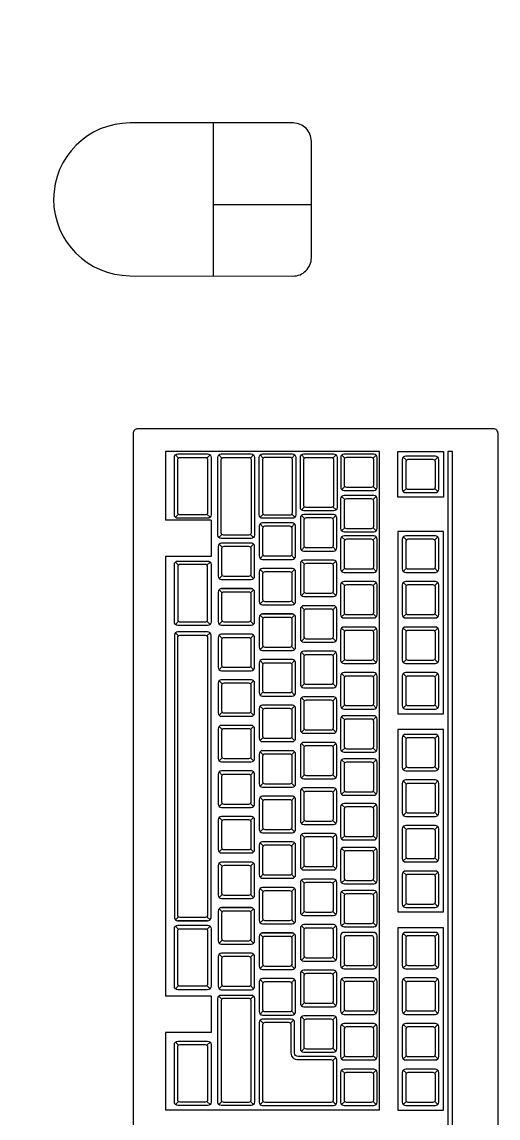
# Model space of a CAD drawing. Header units: millimetres. Extents: x 2182 to 2335, y 1488 to 1614.
# Drawn here: x 2201.038 to 2201.2468, y 1515.2953 to 1515.7764 of the extents above; entities that cross this region are included whole.
import ezdxf

# ---------------------------------------------------------------- set-up
doc = ezdxf.new("R2010")
doc.units = ezdxf.units.MM
for name, color, linetype in [('ACES', 7, 'Continuous'), ('ACES-I', 1, 'Continuous'), ('L2', 3, 'Continuous'), ('L3', 2, 'Continuous')]:
    doc.layers.add(name, color=color, linetype=linetype)

# ---------------------------------------------------------------- blocks, each defined once
blk = doc.blocks.new('A$C77DD790A')
for p, q in [((0.10665, 0.04985), (0.05609, 0.10041)), ((0.08185, 0.07465), (0.03439, 0.02719)), ((0.00866, 0.05306), (0.0591, 0.00238)), ((0.05653, 0.04933), (0.08699, 0.01888)), ((0.07045, 0.00234), (0.10665, 0.03854))]:
    blk.add_line(p, q)
for centre, radius, start, end in [((0.03238, 0.07674), 0.03351, 44.9566, 224.9566), ((0.10099, 0.0442), 0.008, 315, 45), ((0.0648, 0.008), 0.008, 224.6362, 315)]:
    blk.add_arc(centre, radius, start, end)
blk = doc.blocks.new('Teclado')
at = {"layer": 'ACES'}
blk.add_lwpolyline([(-0.23, -0.002), (-0.23, -0.158, 0.414214), (-0.228, -0.16), (0.228, -0.16, 0.414214), (0.23, -0.158), (0.23, -0.002, 0.414214), (0.228, 0), (-0.228, 0, 0.414214)], format="xyb", close=True, dxfattribs=at)
at = {"layer": 'ACES-I'}
for p, q in [((-0.21621, -0.02779), (-0.21756, -0.02644)), ((-0.20379, -0.02779), (-0.20244, -0.02644)), ((-0.18123, -0.02779), (-0.18258, -0.02644)), ((-0.16881, -0.02779), (-0.16746, -0.02644)), ((-0.16123, -0.02779), (-0.16258, -0.02644)), ((-0.14881, -0.02779), (-0.14746, -0.02644)), ((-0.14123, -0.02779), (-0.14258, -0.02644)), ((-0.12881, -0.02779), (-0.12746, -0.02644)), ((-0.12123, -0.02779), (-0.12258, -0.02644)), ((-0.10881, -0.02779), (-0.10746, -0.02644)), ((-0.09412, -0.02779), (-0.09548, -0.02644)), ((-0.08171, -0.02779), (-0.08036, -0.02644)), ((-0.07412, -0.02779), (-0.07548, -0.02644)), ((-0.06171, -0.02779), (-0.06036, -0.02644)), ((-0.05412, -0.02779), (-0.05548, -0.02644)), ((-0.04171, -0.02779), (-0.04036, -0.02644)), ((-0.03412, -0.02779), (-0.03548, -0.02644)), ((-0.02171, -0.02779), (-0.02036, -0.02644)), ((-0.00721, -0.02779), (-0.00856, -0.02644)), ((0.00521, -0.02779), (0.00656, -0.02644)), ((0.01279, -0.02779), (0.01144, -0.02644)), ((0.02521, -0.02779), (0.02656, -0.02644)), ((0.03279, -0.02779), (0.03144, -0.02644)), ((0.04521, -0.02779), (0.04656, -0.02644)), ((0.05279, -0.02779), (0.05144, -0.02644)), ((0.06521, -0.02779), (0.06656, -0.02644)), ((-0.21621, -0.04021), (-0.21756, -0.04156)), ((-0.20379, -0.04021), (-0.20244, -0.04156)), ((-0.18123, -0.04021), (-0.18258, -0.04156)), ((-0.16881, -0.04021), (-0.16746, -0.04156)), ((-0.16123, -0.04021), (-0.16258, -0.04156)), ((-0.14881, -0.04021), (-0.14746, -0.04156)), ((-0.14123, -0.04021), (-0.14258, -0.04156)), ((-0.12881, -0.04021), (-0.12746, -0.04156)), ((-0.12123, -0.04021), (-0.12258, -0.04156)), ((-0.10881, -0.04021), (-0.10746, -0.04156)), ((-0.09412, -0.04021), (-0.09548, -0.04156)), ((-0.08171, -0.04021), (-0.08036, -0.04156)), ((-0.07412, -0.04021), (-0.07548, -0.04156)), ((-0.06171, -0.04021), (-0.06036, -0.04156)), ((-0.05412, -0.04021), (-0.05548, -0.04156)), ((-0.04171, -0.04021), (-0.04036, -0.04156)), ((-0.03412, -0.04021), (-0.03548, -0.04156)), ((-0.02171, -0.04021), (-0.02036, -0.04156)), ((-0.00721, -0.04021), (-0.00856, -0.04156)), ((0.00521, -0.04021), (0.00656, -0.04156)), ((0.01279, -0.04021), (0.01144, -0.04156)), ((0.02521, -0.04021), (0.02656, -0.04156)), ((0.03279, -0.04021), (0.03144, -0.04156)), ((0.04521, -0.04021), (0.04656, -0.04156)), ((0.05279, -0.04021), (0.05144, -0.04156)), ((0.06521, -0.04021), (0.06656, -0.04156)), ((0.069, -0.052), (-0.22, -0.052)), ((-0.22, -0.052), (-0.22, -0.14588)), ((0.069, -0.052), (0.069, -0.14588)), ((-0.21714, -0.05481), (-0.21849, -0.05346)), ((-0.20472, -0.05481), (-0.20337, -0.05346)), ((-0.199, -0.05483), (-0.20036, -0.05347)), ((-0.18659, -0.05483), (-0.18523, -0.05347)), ((-0.18123, -0.05483), (-0.18258, -0.05347)), ((-0.16881, -0.05483), (-0.16746, -0.05347)), ((-0.16123, -0.05483), (-0.16258, -0.05347)), ((-0.14881, -0.05483), (-0.14746, -0.05347)), ((-0.14123, -0.05483), (-0.14258, -0.05347)), ((-0.12881, -0.05483), (-0.12746, -0.05347)), ((-0.12123, -0.05483), (-0.12258, -0.05347)), ((-0.10881, -0.05483), (-0.10746, -0.05347)), ((-0.10233, -0.05483), (-0.10368, -0.05347)), ((-0.08991, -0.05483), (-0.08856, -0.05347)), ((-0.08339, -0.05483), (-0.08474, -0.05347)), ((-0.07097, -0.05483), (-0.06962, -0.05347)), ((-0.06377, -0.05483), (-0.06512, -0.05347)), ((-0.05136, -0.05483), (-0.05, -0.05347)), ((-0.04453, -0.05483), (-0.04588, -0.05347)), ((-0.03211, -0.05483), (-0.03076, -0.05347)), ((-0.02562, -0.05483), (-0.02697, -0.05347)), ((-0.0132, -0.05483), (-0.01185, -0.05347)), ((0.00521, -0.05484), (0.00656, -0.05349)), ((0.01279, -0.05484), (0.01144, -0.05349)), ((0.02521, -0.05484), (0.02656, -0.05349)), ((0.03279, -0.05484), (0.03144, -0.05349)), ((0.04521, -0.05484), (0.04656, -0.05349)), ((0.05279, -0.05484), (0.05144, -0.05349)), ((0.06521, -0.05484), (0.06656, -0.05349)), ((-0.21714, -0.06723), (-0.21849, -0.06858)), ((-0.20472, -0.06723), (-0.20337, -0.06858)), ((-0.199, -0.06724), (-0.20036, -0.06859)), ((-0.18659, -0.06724), (-0.18523, -0.06859)), ((-0.18123, -0.06724), (-0.18258, -0.06859)), ((-0.16881, -0.06724), (-0.16746, -0.06859)), ((-0.16123, -0.06724), (-0.16258, -0.06859)), ((-0.14881, -0.06724), (-0.14746, -0.06859)), ((-0.14123, -0.06724), (-0.14258, -0.06859)), ((-0.12881, -0.06724), (-0.12746, -0.06859)), ((-0.12123, -0.06724), (-0.12258, -0.06859)), ((-0.10881, -0.06724), (-0.10746, -0.06859)), ((-0.10233, -0.06724), (-0.10368, -0.06859)), ((-0.08991, -0.06724), (-0.08856, -0.06859)), ((-0.08339, -0.06724), (-0.08474, -0.06859)), ((-0.07097, -0.06724), (-0.06962, -0.06859)), ((-0.06377, -0.06724), (-0.06512, -0.06859)), ((-0.05136, -0.06724), (-0.05, -0.06859)), ((-0.04453, -0.06724), (-0.04588, -0.06859)), ((-0.03211, -0.06724), (-0.03076, -0.06859)), ((-0.02562, -0.06724), (-0.02697, -0.06859)), ((-0.0132, -0.06724), (-0.01185, -0.06859)), ((0.00521, -0.06726), (0.00656, -0.06861)), ((0.01279, -0.06726), (0.01144, -0.06861)), ((0.02521, -0.06726), (0.02656, -0.06861)), ((0.03279, -0.06726), (0.03144, -0.06861)), ((0.04521, -0.06726), (0.04656, -0.06861)), ((0.05279, -0.06726), (0.05144, -0.06861)), ((0.06521, -0.06726), (0.06656, -0.06861)), ((-0.21721, -0.0724), (-0.21856, -0.07105)), ((-0.19579, -0.0724), (-0.19444, -0.07105)), ((-0.1906, -0.07249), (-0.19195, -0.07114)), ((-0.17818, -0.07249), (-0.17683, -0.07114)), ((-0.1706, -0.07249), (-0.17195, -0.07114)), ((-0.15818, -0.07249), (-0.15683, -0.07114)), ((-0.1506, -0.07249), (-0.15195, -0.07114)), ((-0.13818, -0.07249), (-0.13683, -0.07114)), ((-0.1306, -0.07249), (-0.13195, -0.07114)), ((-0.11818, -0.07249), (-0.11683, -0.07114)), ((-0.1106, -0.07249), (-0.11195, -0.07114)), ((-0.09818, -0.07249), (-0.09683, -0.07114)), ((-0.0906, -0.07249), (-0.09195, -0.07114)), ((-0.07818, -0.07249), (-0.07683, -0.07114)), ((-0.0706, -0.07249), (-0.07195, -0.07114)), ((-0.05818, -0.07249), (-0.05683, -0.07114)), ((-0.0506, -0.07249), (-0.05195, -0.07114)), ((-0.03818, -0.07249), (-0.03683, -0.07114)), ((-0.0306, -0.07249), (-0.03195, -0.07114)), ((-0.01818, -0.07249), (-0.01683, -0.07114)), ((-0.0106, -0.07249), (-0.01195, -0.07114)), ((0.00182, -0.07249), (0.00317, -0.07114)), ((0.0094, -0.07249), (0.00805, -0.07114)), ((0.02182, -0.07249), (0.02317, -0.07114)), ((0.0294, -0.07249), (0.02805, -0.07114)), ((0.04182, -0.07249), (0.04317, -0.07114)), ((0.04594, -0.07114), (0.04729, -0.07249)), ((0.06656, -0.07114), (0.06521, -0.07249)), ((-0.21721, -0.08491), (-0.21856, -0.08626)), ((-0.19579, -0.08491), (-0.19444, -0.08626)), ((-0.1906, -0.08491), (-0.19195, -0.08626)), ((-0.17818, -0.08491), (-0.17683, -0.08626)), ((-0.1706, -0.08491), (-0.17195, -0.08626)), ((-0.15818, -0.08491), (-0.15683, -0.08626)), ((-0.1506, -0.08491), (-0.15195, -0.08626)), ((-0.13818, -0.08491), (-0.13683, -0.08626)), ((-0.1306, -0.08491), (-0.13195, -0.08626)), ((-0.11818, -0.08491), (-0.11683, -0.08626)), ((-0.1106, -0.08491), (-0.11195, -0.08626)), ((-0.09818, -0.08491), (-0.09683, -0.08626)), ((-0.0906, -0.08491), (-0.09195, -0.08626)), ((-0.07818, -0.08491), (-0.07683, -0.08626)), ((-0.0706, -0.08491), (-0.07195, -0.08626)), ((-0.05818, -0.08491), (-0.05683, -0.08626)), ((-0.0506, -0.08491), (-0.05195, -0.08626)), ((-0.03818, -0.08491), (-0.03683, -0.08626)), ((-0.0306, -0.08491), (-0.03195, -0.08626)), ((-0.01818, -0.08491), (-0.01683, -0.08626)), ((-0.0106, -0.08491), (-0.01195, -0.08626)), ((0.00182, -0.08491), (0.00317, -0.08626)), ((0.0094, -0.08491), (0.00805, -0.08626)), ((0.02182, -0.08491), (0.02317, -0.08626)), ((0.0294, -0.08491), (0.02805, -0.08626)), ((0.04182, -0.08491), (0.04317, -0.08626)), ((-0.21721, -0.09049), (-0.21856, -0.08914)), ((-0.19254, -0.09049), (-0.19119, -0.08914)), ((-0.18875, -0.0902), (-0.18875, -0.10329)), ((-0.18693, -0.09057), (-0.18829, -0.08921)), ((-0.17452, -0.09057), (-0.17316, -0.08921)), ((-0.16875, -0.0902), (-0.16875, -0.10329)), ((-0.16693, -0.09057), (-0.16829, -0.08921)), ((-0.15452, -0.09057), (-0.15316, -0.08921)), ((-0.14875, -0.0902), (-0.14875, -0.10329)), ((-0.14693, -0.09057), (-0.14829, -0.08921)), ((-0.13452, -0.09057), (-0.13316, -0.08921)), ((-0.12875, -0.0902), (-0.12875, -0.10329)), ((-0.12693, -0.09057), (-0.12829, -0.08921)), ((-0.11452, -0.09057), (-0.11316, -0.08921)), ((-0.10875, -0.0902), (-0.10875, -0.10329)), ((-0.10693, -0.09057), (-0.10829, -0.08921)), ((-0.09452, -0.09057), (-0.09316, -0.08921)), ((-0.08875, -0.0902), (-0.08875, -0.10329)), ((-0.08693, -0.09057), (-0.08829, -0.08921)), ((-0.07452, -0.09057), (-0.07316, -0.08921)), ((-0.06875, -0.0902), (-0.06875, -0.10329)), ((-0.06693, -0.09057), (-0.06829, -0.08921)), ((-0.05452, -0.09057), (-0.05316, -0.08921)), ((-0.04875, -0.0902), (-0.04875, -0.10329)), ((-0.04693, -0.09057), (-0.04829, -0.08921)), ((-0.03452, -0.09057), (-0.03316, -0.08921)), ((-0.02875, -0.0902), (-0.02875, -0.10329)), ((-0.02693, -0.09057), (-0.02829, -0.08921)), ((-0.01452, -0.09057), (-0.01316, -0.08921)), ((-0.00875, -0.0902), (-0.00875, -0.10329)), ((-0.00693, -0.09057), (-0.00829, -0.08921)), ((0.00548, -0.09057), (0.00684, -0.08921)), ((0.01125, -0.0902), (0.01125, -0.10329)), ((0.01307, -0.09057), (0.01171, -0.08921)), ((0.02548, -0.09057), (0.02684, -0.08921)), ((0.02955, -0.08965), (0.0309, -0.09101)), ((-0.21721, -0.103), (-0.21856, -0.10435)), ((-0.19254, -0.103), (-0.19119, -0.10435)), ((-0.18693, -0.10298), (-0.18829, -0.10433)), ((-0.17452, -0.10298), (-0.17316, -0.10433)), ((-0.16693, -0.10298), (-0.16829, -0.10433)), ((-0.15452, -0.10298), (-0.15316, -0.10433)), ((-0.14693, -0.10298), (-0.14829, -0.10433)), ((-0.13452, -0.10298), (-0.13316, -0.10433)), ((-0.12693, -0.10298), (-0.12829, -0.10433)), ((-0.11452, -0.10298), (-0.11316, -0.10433)), ((-0.10693, -0.10298), (-0.10829, -0.10433)), ((-0.09452, -0.10298), (-0.09316, -0.10433)), ((-0.08693, -0.10298), (-0.08829, -0.10433)), ((-0.07452, -0.10298), (-0.07316, -0.10433)), ((-0.06693, -0.10298), (-0.06829, -0.10433)), ((-0.05452, -0.10298), (-0.05316, -0.10433)), ((-0.04693, -0.10298), (-0.04829, -0.10433)), ((-0.03452, -0.10298), (-0.03316, -0.10433)), ((-0.02693, -0.10298), (-0.02829, -0.10433)), ((-0.01452, -0.10298), (-0.01316, -0.10433)), ((-0.00693, -0.10298), (-0.00829, -0.10433)), ((0.00548, -0.10298), (0.00684, -0.10433)), ((0.01307, -0.10298), (0.01171, -0.10433)), ((0.02548, -0.10298), (0.02684, -0.10433)), ((0.02955, -0.10433), (0.0309, -0.10298)), ((0.06656, -0.10433), (0.06521, -0.10298)), ((-0.21721, -0.10858), (-0.21856, -0.10723)), ((-0.18365, -0.10858), (-0.18229, -0.10723)), ((-0.17987, -0.1082), (-0.17987, -0.12129)), ((-0.17806, -0.10856), (-0.17941, -0.10721)), ((-0.16564, -0.10856), (-0.16429, -0.10721)), ((-0.15987, -0.1082), (-0.15987, -0.12129)), ((-0.15806, -0.10856), (-0.15941, -0.10721)), ((-0.14564, -0.10856), (-0.14429, -0.10721)), ((-0.13987, -0.1082), (-0.13987, -0.12129)), ((-0.13806, -0.10856), (-0.13941, -0.10721)), ((-0.12564, -0.10856), (-0.12429, -0.10721)), ((-0.11987, -0.1082), (-0.11987, -0.12129)), ((-0.11806, -0.10856), (-0.11941, -0.10721)), ((-0.10564, -0.10856), (-0.10429, -0.10721)), ((-0.09987, -0.1082), (-0.09987, -0.12129)), ((-0.09806, -0.10856), (-0.09941, -0.10721)), ((-0.08564, -0.10856), (-0.08429, -0.10721)), ((-0.07987, -0.1082), (-0.07987, -0.12129)), ((-0.07806, -0.10856), (-0.07941, -0.10721)), ((-0.06564, -0.10856), (-0.06429, -0.10721)), ((-0.05987, -0.1082), (-0.05987, -0.12129)), ((-0.05806, -0.10856), (-0.05941, -0.10721)), ((-0.04564, -0.10856), (-0.04429, -0.10721)), ((-0.03987, -0.1082), (-0.03987, -0.12129)), ((-0.03806, -0.10856), (-0.03941, -0.10721)), ((-0.02564, -0.10856), (-0.02429, -0.10721)), ((-0.01987, -0.1082), (-0.01987, -0.12129)), ((-0.01806, -0.10856), (-0.01941, -0.10721)), ((-0.00564, -0.10856), (-0.00429, -0.10721)), ((0.00013, -0.1082), (0.00013, -0.12129)), ((0.00194, -0.10856), (0.00059, -0.10721)), ((0.01436, -0.10856), (0.01571, -0.10721)), ((0.02028, -0.10858), (0.01893, -0.10723)), ((0.06521, -0.10858), (0.06656, -0.10723)), ((-0.21721, -0.12109), (-0.21856, -0.12244)), ((-0.18365, -0.12109), (-0.18229, -0.12244)), ((-0.17806, -0.12098), (-0.17941, -0.12233)), ((-0.16564, -0.12098), (-0.16429, -0.12233)), ((-0.15806, -0.12098), (-0.15941, -0.12233)), ((-0.14564, -0.12098), (-0.14429, -0.12233)), ((-0.13806, -0.12098), (-0.13941, -0.12233)), ((-0.12564, -0.12098), (-0.12429, -0.12233)), ((-0.11806, -0.12098), (-0.11941, -0.12233)), ((-0.10564, -0.12098), (-0.10429, -0.12233)), ((-0.09806, -0.12098), (-0.09941, -0.12233)), ((-0.08564, -0.12098), (-0.08429, -0.12233)), ((-0.07806, -0.12098), (-0.07941, -0.12233)), ((-0.06564, -0.12098), (-0.06429, -0.12233)), ((-0.05806, -0.12098), (-0.05941, -0.12233)), ((-0.04564, -0.12098), (-0.04429, -0.12233)), ((-0.03806, -0.12098), (-0.03941, -0.12233)), ((-0.02564, -0.12098), (-0.02429, -0.12233)), ((-0.01806, -0.12098), (-0.01941, -0.12233)), ((-0.00564, -0.12098), (-0.00429, -0.12233)), ((0.00194, -0.12098), (0.00059, -0.12233)), ((0.01436, -0.12098), (0.01571, -0.12233)), ((0.02028, -0.12109), (0.01893, -0.12244)), ((0.06521, -0.12109), (0.06656, -0.12244)), ((-0.21721, -0.12767), (-0.21856, -0.12632)), ((-0.19254, -0.12767), (-0.19119, -0.12632)), ((-0.19, -0.12588), (-0.174, -0.12588)), ((-0.19, -0.12588), (-0.19, -0.14588)), ((-0.174, -0.12588), (-0.174, -0.14588)), ((-0.17021, -0.12767), (-0.17156, -0.12632)), ((-0.14554, -0.12767), (-0.14419, -0.12632)), ((-0.1391, -0.12767), (-0.14046, -0.12632)), ((-0.01589, -0.12767), (-0.01454, -0.12632)), ((-0.0141, -0.12738), (-0.0141, -0.14047)), ((-0.01031, -0.12767), (-0.01166, -0.12632)), ((0.01436, -0.12767), (0.01571, -0.12632)), ((0.019, -0.12588), (0.035, -0.12588)), ((0.019, -0.12588), (0.019, -0.14588)), ((0.035, -0.12588), (0.035, -0.14588)), ((0.04052, -0.12767), (0.03917, -0.12632)), ((0.06518, -0.12767), (0.06654, -0.12632)), ((-0.21721, -0.14018), (-0.21856, -0.14153)), ((-0.19254, -0.14018), (-0.19119, -0.14153)), ((-0.17021, -0.14018), (-0.17156, -0.14153)), ((-0.14554, -0.14018), (-0.14419, -0.14153)), ((-0.1391, -0.14018), (-0.14046, -0.14153)), ((-0.01589, -0.14018), (-0.01454, -0.14153)), ((-0.01031, -0.14018), (-0.01166, -0.14153)), ((0.01436, -0.14018), (0.01571, -0.14153)), ((0.04052, -0.14018), (0.03917, -0.14153)), ((0.06518, -0.14018), (0.06654, -0.14153)), ((-0.22, -0.14588), (-0.19, -0.14588)), ((-0.174, -0.14588), (0.019, -0.14588)), ((0.035, -0.14588), (0.069, -0.14588))]:
    blk.add_line(p, q, dxfattribs=at)
for points in [[(-0.22, -0.022), (0.136, -0.022), (0.136, -0.02), (-0.22, -0.02)], [(-0.22, -0.024), (-0.2, -0.024), (-0.2, -0.044), (-0.22, -0.044)], [(-0.105, -0.024), (-0.185, -0.024), (-0.185, -0.044), (-0.105, -0.044)], [(-0.018, -0.024), (-0.098, -0.024), (-0.098, -0.044), (-0.018, -0.044)], [(0.069, -0.024), (-0.011, -0.024), (-0.011, -0.044), (0.069, -0.044)]]:
    blk.add_lwpolyline(points, close=True, dxfattribs=at)
for points in [[(-0.202, -0.0275, 0.414214), (-0.2035, -0.026), (-0.2165, -0.026, 0.414214), (-0.218, -0.0275), (-0.218, -0.0405, 0.414214), (-0.2165, -0.042), (-0.2035, -0.042, 0.414214), (-0.202, -0.0405)], [(-0.2045, -0.0275), (-0.2155, -0.0275, 0.414214), (-0.2165, -0.0285), (-0.2165, -0.0395, 0.414214), (-0.2155, -0.0405), (-0.2045, -0.0405, 0.414214), (-0.2035, -0.0395), (-0.2035, -0.0285, 0.414214)], [(-0.16702, -0.0275, 0.414214), (-0.16852, -0.026), (-0.18152, -0.026, 0.414214), (-0.18302, -0.0275), (-0.18302, -0.0405, 0.414214), (-0.18152, -0.042), (-0.16852, -0.042, 0.414214), (-0.16702, -0.0405)], [(-0.16952, -0.0275), (-0.18052, -0.0275, 0.414214), (-0.18152, -0.0285), (-0.18152, -0.0395, 0.414214), (-0.18052, -0.0405), (-0.16952, -0.0405, 0.414214), (-0.16852, -0.0395), (-0.16852, -0.0285, 0.414214)], [(-0.14702, -0.0275, 0.414214), (-0.14852, -0.026), (-0.16152, -0.026, 0.414214), (-0.16302, -0.0275), (-0.16302, -0.0405, 0.414214), (-0.16152, -0.042), (-0.14852, -0.042, 0.414214), (-0.14702, -0.0405)], [(-0.14952, -0.0275), (-0.16052, -0.0275, 0.414214), (-0.16152, -0.0285), (-0.16152, -0.0395, 0.414214), (-0.16052, -0.0405), (-0.14952, -0.0405, 0.414214), (-0.14852, -0.0395), (-0.14852, -0.0285, 0.414214)], [(-0.12702, -0.0275, 0.414214), (-0.12852, -0.026), (-0.14152, -0.026, 0.414214), (-0.14302, -0.0275), (-0.14302, -0.0405, 0.414214), (-0.14152, -0.042), (-0.12852, -0.042, 0.414214), (-0.12702, -0.0405)], [(-0.12952, -0.0275), (-0.14052, -0.0275, 0.414214), (-0.14152, -0.0285), (-0.14152, -0.0395, 0.414214), (-0.14052, -0.0405), (-0.12952, -0.0405, 0.414214), (-0.12852, -0.0395), (-0.12852, -0.0285, 0.414214)], [(-0.10702, -0.0275, 0.414214), (-0.10852, -0.026), (-0.12152, -0.026, 0.414214), (-0.12302, -0.0275), (-0.12302, -0.0405, 0.414214), (-0.12152, -0.042), (-0.10852, -0.042, 0.414214), (-0.10702, -0.0405)], [(-0.10952, -0.0275), (-0.12052, -0.0275, 0.414214), (-0.12152, -0.0285), (-0.12152, -0.0395, 0.414214), (-0.12052, -0.0405), (-0.10952, -0.0405, 0.414214), (-0.10852, -0.0395), (-0.10852, -0.0285, 0.414214)], [(-0.07992, -0.0275, 0.414214), (-0.08142, -0.026), (-0.09442, -0.026, 0.414214), (-0.09592, -0.0275), (-0.09592, -0.0405, 0.414214), (-0.09442, -0.042), (-0.08142, -0.042, 0.414214), (-0.07992, -0.0405)], [(-0.08242, -0.0275), (-0.09342, -0.0275, 0.414214), (-0.09442, -0.0285), (-0.09442, -0.0395, 0.414214), (-0.09342, -0.0405), (-0.08242, -0.0405, 0.414214), (-0.08142, -0.0395), (-0.08142, -0.0285, 0.414214)], [(-0.05992, -0.0275, 0.414214), (-0.06142, -0.026), (-0.07442, -0.026, 0.414214), (-0.07592, -0.0275), (-0.07592, -0.0405, 0.414214), (-0.07442, -0.042), (-0.06142, -0.042, 0.414214), (-0.05992, -0.0405)], [(-0.06242, -0.0275), (-0.07342, -0.0275, 0.414214), (-0.07442, -0.0285), (-0.07442, -0.0395, 0.414214), (-0.07342, -0.0405), (-0.06242, -0.0405, 0.414214), (-0.06142, -0.0395), (-0.06142, -0.0285, 0.414214)], [(-0.03992, -0.0275, 0.414214), (-0.04142, -0.026), (-0.05442, -0.026, 0.414214), (-0.05592, -0.0275), (-0.05592, -0.0405, 0.414214), (-0.05442, -0.042), (-0.04142, -0.042, 0.414214), (-0.03992, -0.0405)], [(-0.04242, -0.0275), (-0.05342, -0.0275, 0.414214), (-0.05442, -0.0285), (-0.05442, -0.0395, 0.414214), (-0.05342, -0.0405), (-0.04242, -0.0405, 0.414214), (-0.04142, -0.0395), (-0.04142, -0.0285, 0.414214)], [(-0.01992, -0.0275, 0.414214), (-0.02142, -0.026), (-0.03442, -0.026, 0.414214), (-0.03592, -0.0275), (-0.03592, -0.0405, 0.414214), (-0.03442, -0.042), (-0.02142, -0.042, 0.414214), (-0.01992, -0.0405)], [(-0.02242, -0.0275), (-0.03342, -0.0275, 0.414214), (-0.03442, -0.0285), (-0.03442, -0.0395, 0.414214), (-0.03342, -0.0405), (-0.02242, -0.0405, 0.414214), (-0.02142, -0.0395), (-0.02142, -0.0285, 0.414214)], [(0.007, -0.0275, 0.414214), (0.0055, -0.026), (-0.0075, -0.026, 0.414214), (-0.009, -0.0275), (-0.009, -0.0405, 0.414214), (-0.0075, -0.042), (0.0055, -0.042, 0.414214), (0.007, -0.0405)], [(0.0045, -0.0275), (-0.0065, -0.0275, 0.414214), (-0.0075, -0.0285), (-0.0075, -0.0395, 0.414214), (-0.0065, -0.0405), (0.0045, -0.0405, 0.414214), (0.0055, -0.0395), (0.0055, -0.0285, 0.414214)], [(0.027, -0.0275, 0.414214), (0.0255, -0.026), (0.0125, -0.026, 0.414214), (0.011, -0.0275), (0.011, -0.0405, 0.414214), (0.0125, -0.042), (0.0255, -0.042, 0.414214), (0.027, -0.0405)], [(0.0245, -0.0275), (0.0135, -0.0275, 0.414214), (0.0125, -0.0285), (0.0125, -0.0395, 0.414214), (0.0135, -0.0405), (0.0245, -0.0405, 0.414214), (0.0255, -0.0395), (0.0255, -0.0285, 0.414214)], [(0.047, -0.0275, 0.414214), (0.0455, -0.026), (0.0325, -0.026, 0.414214), (0.031, -0.0275), (0.031, -0.0405, 0.414214), (0.0325, -0.042), (0.0455, -0.042, 0.414214), (0.047, -0.0405)], [(0.0445, -0.0275), (0.0335, -0.0275, 0.414214), (0.0325, -0.0285), (0.0325, -0.0395, 0.414214), (0.0335, -0.0405), (0.0445, -0.0405, 0.414214), (0.0455, -0.0395), (0.0455, -0.0285, 0.414214)], [(0.067, -0.0275, 0.414214), (0.0655, -0.026), (0.0525, -0.026, 0.414214), (0.051, -0.0275), (0.051, -0.0405, 0.414214), (0.0525, -0.042), (0.0655, -0.042, 0.414214), (0.067, -0.0405)], [(0.0645, -0.0275), (0.0535, -0.0275, 0.414214), (0.0525, -0.0285), (0.0525, -0.0395, 0.414214), (0.0535, -0.0405), (0.0645, -0.0405, 0.414214), (0.0655, -0.0395), (0.0655, -0.0285, 0.414214)], [(-0.20293, -0.05452, 0.414214), (-0.20443, -0.05302), (-0.21743, -0.05302, 0.414214), (-0.21893, -0.05452), (-0.21893, -0.06752, 0.414214), (-0.21743, -0.06902), (-0.20443, -0.06902, 0.414214), (-0.20293, -0.06752)], [(-0.20543, -0.05452), (-0.21643, -0.05452, 0.414214), (-0.21743, -0.05552), (-0.21743, -0.06652, 0.414214), (-0.21643, -0.06752), (-0.20543, -0.06752, 0.414214), (-0.20443, -0.06652), (-0.20443, -0.05552, 0.414214)], [(-0.18479, -0.05453, 0.414214), (-0.18629, -0.05303), (-0.19929, -0.05303, 0.414214), (-0.20079, -0.05453), (-0.20079, -0.06753, 0.414214), (-0.19929, -0.06903), (-0.18629, -0.06903, 0.414214), (-0.18479, -0.06753)], [(-0.18729, -0.05453), (-0.19829, -0.05453, 0.414214), (-0.19929, -0.05553), (-0.19929, -0.06653, 0.414214), (-0.19829, -0.06753), (-0.18729, -0.06753, 0.414214), (-0.18629, -0.06653), (-0.18629, -0.05553, 0.414214)], [(-0.16702, -0.05453, 0.414214), (-0.16852, -0.05303), (-0.18152, -0.05303, 0.414214), (-0.18302, -0.05453), (-0.18302, -0.06753, 0.414214), (-0.18152, -0.06903), (-0.16852, -0.06903, 0.414214), (-0.16702, -0.06753)], [(-0.16952, -0.05453), (-0.18052, -0.05453, 0.414214), (-0.18152, -0.05553), (-0.18152, -0.06653, 0.414214), (-0.18052, -0.06753), (-0.16952, -0.06753, 0.414214), (-0.16852, -0.06653), (-0.16852, -0.05553, 0.414214)], [(-0.14702, -0.05453, 0.414214), (-0.14852, -0.05303), (-0.16152, -0.05303, 0.414214), (-0.16302, -0.05453), (-0.16302, -0.06753, 0.414214), (-0.16152, -0.06903), (-0.14852, -0.06903, 0.414214), (-0.14702, -0.06753)], [(-0.14952, -0.05453), (-0.16052, -0.05453, 0.414214), (-0.16152, -0.05553), (-0.16152, -0.06653, 0.414214), (-0.16052, -0.06753), (-0.14952, -0.06753, 0.414214), (-0.14852, -0.06653), (-0.14852, -0.05553, 0.414214)], [(-0.12702, -0.05453, 0.414214), (-0.12852, -0.05303), (-0.14152, -0.05303, 0.414214), (-0.14302, -0.05453), (-0.14302, -0.06753, 0.414214), (-0.14152, -0.06903), (-0.12852, -0.06903, 0.414214), (-0.12702, -0.06753)], [(-0.12952, -0.05453), (-0.14052, -0.05453, 0.414214), (-0.14152, -0.05553), (-0.14152, -0.06653, 0.414214), (-0.14052, -0.06753), (-0.12952, -0.06753, 0.414214), (-0.12852, -0.06653), (-0.12852, -0.05553, 0.414214)], [(-0.10702, -0.05453, 0.414214), (-0.10852, -0.05303), (-0.12152, -0.05303, 0.414214), (-0.12302, -0.05453), (-0.12302, -0.06753, 0.414214), (-0.12152, -0.06903), (-0.10852, -0.06903, 0.414214), (-0.10702, -0.06753)], [(-0.10952, -0.05453), (-0.12052, -0.05453, 0.414214), (-0.12152, -0.05553), (-0.12152, -0.06653, 0.414214), (-0.12052, -0.06753), (-0.10952, -0.06753, 0.414214), (-0.10852, -0.06653), (-0.10852, -0.05553, 0.414214)], [(-0.08812, -0.05453, 0.414214), (-0.08962, -0.05303), (-0.10262, -0.05303, 0.414214), (-0.10412, -0.05453), (-0.10412, -0.06753, 0.414214), (-0.10262, -0.06903), (-0.08962, -0.06903, 0.414214), (-0.08812, -0.06753)], [(-0.09062, -0.05453), (-0.10162, -0.05453, 0.414214), (-0.10262, -0.05553), (-0.10262, -0.06653, 0.414214), (-0.10162, -0.06753), (-0.09062, -0.06753, 0.414214), (-0.08962, -0.06653), (-0.08962, -0.05553, 0.414214)], [(-0.06918, -0.05453, 0.414214), (-0.07068, -0.05303), (-0.08368, -0.05303, 0.414214), (-0.08518, -0.05453), (-0.08518, -0.06753, 0.414214), (-0.08368, -0.06903), (-0.07068, -0.06903, 0.414214), (-0.06918, -0.06753)], [(-0.07168, -0.05453), (-0.08268, -0.05453, 0.414214), (-0.08368, -0.05553), (-0.08368, -0.06653, 0.414214), (-0.08268, -0.06753), (-0.07168, -0.06753, 0.414214), (-0.07068, -0.06653), (-0.07068, -0.05553, 0.414214)], [(-0.04956, -0.05453, 0.414214), (-0.05106, -0.05303), (-0.06406, -0.05303, 0.414214), (-0.06556, -0.05453), (-0.06556, -0.06753, 0.414214), (-0.06406, -0.06903), (-0.05106, -0.06903, 0.414214), (-0.04956, -0.06753)], [(-0.05206, -0.05453), (-0.06306, -0.05453, 0.414214), (-0.06406, -0.05553), (-0.06406, -0.06653, 0.414214), (-0.06306, -0.06753), (-0.05206, -0.06753, 0.414214), (-0.05106, -0.06653), (-0.05106, -0.05553, 0.414214)], [(-0.03032, -0.05453, 0.414214), (-0.03182, -0.05303), (-0.04482, -0.05303, 0.414214), (-0.04632, -0.05453), (-0.04632, -0.06753, 0.414214), (-0.04482, -0.06903), (-0.03182, -0.06903, 0.414214), (-0.03032, -0.06753)], [(-0.03282, -0.05453), (-0.04382, -0.05453, 0.414214), (-0.04482, -0.05553), (-0.04482, -0.06653, 0.414214), (-0.04382, -0.06753), (-0.03282, -0.06753, 0.414214), (-0.03182, -0.06653), (-0.03182, -0.05553, 0.414214)], [(-0.01141, -0.05453, 0.414214), (-0.01291, -0.05303), (-0.02591, -0.05303, 0.414214), (-0.02741, -0.05453), (-0.02741, -0.06753, 0.414214), (-0.02591, -0.06903), (-0.01291, -0.06903, 0.414214), (-0.01141, -0.06753)], [(-0.01391, -0.05453), (-0.02491, -0.05453, 0.414214), (-0.02591, -0.05553), (-0.02591, -0.06653, 0.414214), (-0.02491, -0.06753), (-0.01391, -0.06753, 0.414214), (-0.01291, -0.06653), (-0.01291, -0.05553, 0.414214)], [(0.007, -0.05455, 0.414214), (0.0055, -0.05305), (-0.0075, -0.05305, 0.414214), (-0.009, -0.05455), (-0.009, -0.06755, 0.414214), (-0.0075, -0.06905), (0.0055, -0.06905, 0.414214), (0.007, -0.06755)], [(0.0045, -0.05455), (-0.0065, -0.05455, 0.414214), (-0.0075, -0.05555), (-0.0075, -0.06655, 0.414214), (-0.0065, -0.06755), (0.0045, -0.06755, 0.414214), (0.0055, -0.06655), (0.0055, -0.05555, 0.414214)], [(0.027, -0.05455, 0.414214), (0.0255, -0.05305), (0.0125, -0.05305, 0.414214), (0.011, -0.05455), (0.011, -0.06755, 0.414214), (0.0125, -0.06905), (0.0255, -0.06905, 0.414214), (0.027, -0.06755)], [(0.0245, -0.05455), (0.0135, -0.05455, 0.414214), (0.0125, -0.05555), (0.0125, -0.06655, 0.414214), (0.0135, -0.06755), (0.0245, -0.06755, 0.414214), (0.0255, -0.06655), (0.0255, -0.05555, 0.414214)], [(0.047, -0.05455, 0.414214), (0.0455, -0.05305), (0.0325, -0.05305, 0.414214), (0.031, -0.05455), (0.031, -0.06755, 0.414214), (0.0325, -0.06905), (0.0455, -0.06905, 0.414214), (0.047, -0.06755)], [(0.0445, -0.05455), (0.0335, -0.05455, 0.414214), (0.0325, -0.05555), (0.0325, -0.06655, 0.414214), (0.0335, -0.06755), (0.0445, -0.06755, 0.414214), (0.0455, -0.06655), (0.0455, -0.05555, 0.414214)], [(0.067, -0.05455, 0.414214), (0.0655, -0.05305), (0.0525, -0.05305, 0.414214), (0.051, -0.05455), (0.051, -0.06755, 0.414214), (0.0525, -0.06905), (0.0655, -0.06905, 0.414214), (0.067, -0.06755)], [(0.0645, -0.05455), (0.0535, -0.05455, 0.414214), (0.0525, -0.05555), (0.0525, -0.06655, 0.414214), (0.0535, -0.06755), (0.0645, -0.06755, 0.414214), (0.0655, -0.06655), (0.0655, -0.05555, 0.414214)], [(-0.2175, -0.07061), (-0.1955, -0.07061, -0.414214), (-0.194, -0.07211), (-0.194, -0.0852, -0.414214), (-0.1955, -0.0867), (-0.2175, -0.0867, -0.414214), (-0.219, -0.0852), (-0.219, -0.07211, -0.414214)], [(-0.1955, -0.07311), (-0.1955, -0.0842, -0.414214), (-0.1965, -0.0852), (-0.2165, -0.0852, -0.414214), (-0.2175, -0.0842), (-0.2175, -0.07311, -0.414214), (-0.2165, -0.07211), (-0.1965, -0.07211, -0.414214)], [(-0.17639, -0.0722, 0.414214), (-0.17789, -0.0707), (-0.19089, -0.0707, 0.414214), (-0.19239, -0.0722), (-0.19239, -0.0852, 0.414214), (-0.19089, -0.0867), (-0.17789, -0.0867, 0.414214), (-0.17639, -0.0852)], [(-0.15639, -0.0722, 0.414214), (-0.15789, -0.0707), (-0.17089, -0.0707, 0.414214), (-0.17239, -0.0722), (-0.17239, -0.0852, 0.414214), (-0.17089, -0.0867), (-0.15789, -0.0867, 0.414214), (-0.15639, -0.0852)], [(-0.13639, -0.0722, 0.414214), (-0.13789, -0.0707), (-0.15089, -0.0707, 0.414214), (-0.15239, -0.0722), (-0.15239, -0.0852, 0.414214), (-0.15089, -0.0867), (-0.13789, -0.0867, 0.414214), (-0.13639, -0.0852)], [(-0.11639, -0.0722, 0.414214), (-0.11789, -0.0707), (-0.13089, -0.0707, 0.414214), (-0.13239, -0.0722), (-0.13239, -0.0852, 0.414214), (-0.13089, -0.0867), (-0.11789, -0.0867, 0.414214), (-0.11639, -0.0852)], [(-0.09639, -0.0722, 0.414214), (-0.09789, -0.0707), (-0.11089, -0.0707, 0.414214), (-0.11239, -0.0722), (-0.11239, -0.0852, 0.414214), (-0.11089, -0.0867), (-0.09789, -0.0867, 0.414214), (-0.09639, -0.0852)], [(-0.07639, -0.0722, 0.414214), (-0.07789, -0.0707), (-0.09089, -0.0707, 0.414214), (-0.09239, -0.0722), (-0.09239, -0.0852, 0.414214), (-0.09089, -0.0867), (-0.07789, -0.0867, 0.414214), (-0.07639, -0.0852)], [(-0.05639, -0.0722, 0.414214), (-0.05789, -0.0707), (-0.07089, -0.0707, 0.414214), (-0.07239, -0.0722), (-0.07239, -0.0852, 0.414214), (-0.07089, -0.0867), (-0.05789, -0.0867, 0.414214), (-0.05639, -0.0852)], [(-0.03639, -0.0722, 0.414214), (-0.03789, -0.0707), (-0.05089, -0.0707, 0.414214), (-0.05239, -0.0722), (-0.05239, -0.0852, 0.414214), (-0.05089, -0.0867), (-0.03789, -0.0867, 0.414214), (-0.03639, -0.0852)], [(-0.01639, -0.0722, 0.414214), (-0.01789, -0.0707), (-0.03089, -0.0707, 0.414214), (-0.03239, -0.0722), (-0.03239, -0.0852, 0.414214), (-0.03089, -0.0867), (-0.01789, -0.0867, 0.414214), (-0.01639, -0.0852)], [(0.00361, -0.0722, 0.414214), (0.00211, -0.0707), (-0.01089, -0.0707, 0.414214), (-0.01239, -0.0722), (-0.01239, -0.0852, 0.414214), (-0.01089, -0.0867), (0.00211, -0.0867, 0.414214), (0.00361, -0.0852)], [(0.02361, -0.0722, 0.414214), (0.02211, -0.0707), (0.00911, -0.0707, 0.414214), (0.00761, -0.0722), (0.00761, -0.0852, 0.414214), (0.00911, -0.0867), (0.02211, -0.0867, 0.414214), (0.02361, -0.0852)], [(0.04361, -0.0722, 0.414214), (0.04211, -0.0707), (0.02911, -0.0707, 0.414214), (0.02761, -0.0722), (0.02761, -0.0852, 0.414214), (0.02911, -0.0867), (0.04211, -0.0867, 0.414214), (0.04361, -0.0852)], [(0.03061, -0.10477), (0.0655, -0.10477, 0.414214), (0.067, -0.10327), (0.067, -0.0722, 0.414214), (0.0655, -0.0707), (0.047, -0.0707, 0.414214), (0.0455, -0.0722), (0.0455, -0.08771, -0.414214), (0.044, -0.08921), (0.03061, -0.08921, 0.414214), (0.02911, -0.09071), (0.02911, -0.10327, 0.414214)], [(-0.17889, -0.0722), (-0.18989, -0.0722, 0.414214), (-0.19089, -0.0732), (-0.19089, -0.0842, 0.414214), (-0.18989, -0.0852), (-0.17889, -0.0852, 0.414214), (-0.17789, -0.0842), (-0.17789, -0.0732, 0.414214)], [(-0.15889, -0.0722), (-0.16989, -0.0722, 0.414214), (-0.17089, -0.0732), (-0.17089, -0.0842, 0.414214), (-0.16989, -0.0852), (-0.15889, -0.0852, 0.414214), (-0.15789, -0.0842), (-0.15789, -0.0732, 0.414214)], [(-0.13889, -0.0722), (-0.14989, -0.0722, 0.414214), (-0.15089, -0.0732), (-0.15089, -0.0842, 0.414214), (-0.14989, -0.0852), (-0.13889, -0.0852, 0.414214), (-0.13789, -0.0842), (-0.13789, -0.0732, 0.414214)], [(-0.11889, -0.0722), (-0.12989, -0.0722, 0.414214), (-0.13089, -0.0732), (-0.13089, -0.0842, 0.414214), (-0.12989, -0.0852), (-0.11889, -0.0852, 0.414214), (-0.11789, -0.0842), (-0.11789, -0.0732, 0.414214)], [(-0.09889, -0.0722), (-0.10989, -0.0722, 0.414214), (-0.11089, -0.0732), (-0.11089, -0.0842, 0.414214), (-0.10989, -0.0852), (-0.09889, -0.0852, 0.414214), (-0.09789, -0.0842), (-0.09789, -0.0732, 0.414214)], [(-0.07889, -0.0722), (-0.08989, -0.0722, 0.414214), (-0.09089, -0.0732), (-0.09089, -0.0842, 0.414214), (-0.08989, -0.0852), (-0.07889, -0.0852, 0.414214), (-0.07789, -0.0842), (-0.07789, -0.0732, 0.414214)], [(-0.05889, -0.0722), (-0.06989, -0.0722, 0.414214), (-0.07089, -0.0732), (-0.07089, -0.0842, 0.414214), (-0.06989, -0.0852), (-0.05889, -0.0852, 0.414214), (-0.05789, -0.0842), (-0.05789, -0.0732, 0.414214)], [(-0.03889, -0.0722), (-0.04989, -0.0722, 0.414214), (-0.05089, -0.0732), (-0.05089, -0.0842, 0.414214), (-0.04989, -0.0852), (-0.03889, -0.0852, 0.414214), (-0.03789, -0.0842), (-0.03789, -0.0732, 0.414214)], [(-0.01889, -0.0722), (-0.02989, -0.0722, 0.414214), (-0.03089, -0.0732), (-0.03089, -0.0842, 0.414214), (-0.02989, -0.0852), (-0.01889, -0.0852, 0.414214), (-0.01789, -0.0842), (-0.01789, -0.0732, 0.414214)], [(0.00111, -0.0722), (-0.00989, -0.0722, 0.414214), (-0.01089, -0.0732), (-0.01089, -0.0842, 0.414214), (-0.00989, -0.0852), (0.00111, -0.0852, 0.414214), (0.00211, -0.0842), (0.00211, -0.0732, 0.414214)], [(0.02111, -0.0722), (0.01011, -0.0722, 0.414214), (0.00911, -0.0732), (0.00911, -0.0842, 0.414214), (0.01011, -0.0852), (0.02111, -0.0852, 0.414214), (0.02211, -0.0842), (0.02211, -0.0732, 0.414214)], [(0.04111, -0.0722), (0.03011, -0.0722, 0.414214), (0.02911, -0.0732), (0.02911, -0.0842, 0.414214), (0.03011, -0.0852), (0.04111, -0.0852, 0.414214), (0.04211, -0.0842), (0.04211, -0.0732, 0.414214)], [(0.03161, -0.10327), (0.0645, -0.10327, 0.414214), (0.0655, -0.10227), (0.0655, -0.0732, 0.414214), (0.0645, -0.0722), (0.048, -0.0722, 0.414214), (0.047, -0.0732), (0.047, -0.08771, -0.414214), (0.044, -0.09071), (0.03161, -0.09071, 0.414214), (0.03061, -0.09171), (0.03061, -0.10227, 0.414214)], [(-0.219, -0.10329), (-0.219, -0.0902, -0.414214), (-0.2175, -0.0887), (-0.19225, -0.0887, -0.414214), (-0.19075, -0.0902), (-0.19075, -0.10329, -0.414214), (-0.19225, -0.10479), (-0.2175, -0.10479, -0.414214)], [(-0.19325, -0.0902), (-0.2165, -0.0902, 0.414214), (-0.2175, -0.0912), (-0.2175, -0.10229, 0.414214), (-0.2165, -0.10329), (-0.19325, -0.10329, 0.414214), (-0.19225, -0.10229), (-0.19225, -0.0912, 0.414214)], [(-0.17273, -0.09027, 0.414214), (-0.17423, -0.08877), (-0.18723, -0.08877, 0.414214), (-0.18873, -0.09027), (-0.18873, -0.10327, 0.414214), (-0.18723, -0.10477), (-0.17423, -0.10477, 0.414214), (-0.17273, -0.10327)], [(-0.17523, -0.09027), (-0.18623, -0.09027, 0.414214), (-0.18723, -0.09127), (-0.18723, -0.10227, 0.414214), (-0.18623, -0.10327), (-0.17523, -0.10327, 0.414214), (-0.17423, -0.10227), (-0.17423, -0.09127, 0.414214)], [(-0.15273, -0.09027, 0.414214), (-0.15423, -0.08877), (-0.16723, -0.08877, 0.414214), (-0.16873, -0.09027), (-0.16873, -0.10327, 0.414214), (-0.16723, -0.10477), (-0.15423, -0.10477, 0.414214), (-0.15273, -0.10327)], [(-0.15523, -0.09027), (-0.16623, -0.09027, 0.414214), (-0.16723, -0.09127), (-0.16723, -0.10227, 0.414214), (-0.16623, -0.10327), (-0.15523, -0.10327, 0.414214), (-0.15423, -0.10227), (-0.15423, -0.09127, 0.414214)], [(-0.13273, -0.09027, 0.414214), (-0.13423, -0.08877), (-0.14723, -0.08877, 0.414214), (-0.14873, -0.09027), (-0.14873, -0.10327, 0.414214), (-0.14723, -0.10477), (-0.13423, -0.10477, 0.414214), (-0.13273, -0.10327)], [(-0.13523, -0.09027), (-0.14623, -0.09027, 0.414214), (-0.14723, -0.09127), (-0.14723, -0.10227, 0.414214), (-0.14623, -0.10327), (-0.13523, -0.10327, 0.414214), (-0.13423, -0.10227), (-0.13423, -0.09127, 0.414214)], [(-0.11273, -0.09027, 0.414214), (-0.11423, -0.08877), (-0.12723, -0.08877, 0.414214), (-0.12873, -0.09027), (-0.12873, -0.10327, 0.414214), (-0.12723, -0.10477), (-0.11423, -0.10477, 0.414214), (-0.11273, -0.10327)], [(-0.11523, -0.09027), (-0.12623, -0.09027, 0.414214), (-0.12723, -0.09127), (-0.12723, -0.10227, 0.414214), (-0.12623, -0.10327), (-0.11523, -0.10327, 0.414214), (-0.11423, -0.10227), (-0.11423, -0.09127, 0.414214)], [(-0.09273, -0.09027, 0.414214), (-0.09423, -0.08877), (-0.10723, -0.08877, 0.414214), (-0.10873, -0.09027), (-0.10873, -0.10327, 0.414214), (-0.10723, -0.10477), (-0.09423, -0.10477, 0.414214), (-0.09273, -0.10327)], [(-0.09523, -0.09027), (-0.10623, -0.09027, 0.414214), (-0.10723, -0.09127), (-0.10723, -0.10227, 0.414214), (-0.10623, -0.10327), (-0.09523, -0.10327, 0.414214), (-0.09423, -0.10227), (-0.09423, -0.09127, 0.414214)], [(-0.07273, -0.09027, 0.414214), (-0.07423, -0.08877), (-0.08723, -0.08877, 0.414214), (-0.08873, -0.09027), (-0.08873, -0.10327, 0.414214), (-0.08723, -0.10477), (-0.07423, -0.10477, 0.414214), (-0.07273, -0.10327)], [(-0.07523, -0.09027), (-0.08623, -0.09027, 0.414214), (-0.08723, -0.09127), (-0.08723, -0.10227, 0.414214), (-0.08623, -0.10327), (-0.07523, -0.10327, 0.414214), (-0.07423, -0.10227), (-0.07423, -0.09127, 0.414214)], [(-0.05273, -0.09027, 0.414214), (-0.05423, -0.08877), (-0.06723, -0.08877, 0.414214), (-0.06873, -0.09027), (-0.06873, -0.10327, 0.414214), (-0.06723, -0.10477), (-0.05423, -0.10477, 0.414214), (-0.05273, -0.10327)], [(-0.05523, -0.09027), (-0.06623, -0.09027, 0.414214), (-0.06723, -0.09127), (-0.06723, -0.10227, 0.414214), (-0.06623, -0.10327), (-0.05523, -0.10327, 0.414214), (-0.05423, -0.10227), (-0.05423, -0.09127, 0.414214)], [(-0.03273, -0.09027, 0.414214), (-0.03423, -0.08877), (-0.04723, -0.08877, 0.414214), (-0.04873, -0.09027), (-0.04873, -0.10327, 0.414214), (-0.04723, -0.10477), (-0.03423, -0.10477, 0.414214), (-0.03273, -0.10327)], [(-0.03523, -0.09027), (-0.04623, -0.09027, 0.414214), (-0.04723, -0.09127), (-0.04723, -0.10227, 0.414214), (-0.04623, -0.10327), (-0.03523, -0.10327, 0.414214), (-0.03423, -0.10227), (-0.03423, -0.09127, 0.414214)], [(-0.01273, -0.09027, 0.414214), (-0.01423, -0.08877), (-0.02723, -0.08877, 0.414214), (-0.02873, -0.09027), (-0.02873, -0.10327, 0.414214), (-0.02723, -0.10477), (-0.01423, -0.10477, 0.414214), (-0.01273, -0.10327)], [(-0.01523, -0.09027), (-0.02623, -0.09027, 0.414214), (-0.02723, -0.09127), (-0.02723, -0.10227, 0.414214), (-0.02623, -0.10327), (-0.01523, -0.10327, 0.414214), (-0.01423, -0.10227), (-0.01423, -0.09127, 0.414214)], [(0.00727, -0.09027, 0.414214), (0.00577, -0.08877), (-0.00723, -0.08877, 0.414214), (-0.00873, -0.09027), (-0.00873, -0.10327, 0.414214), (-0.00723, -0.10477), (0.00577, -0.10477, 0.414214), (0.00727, -0.10327)], [(0.00477, -0.09027), (-0.00623, -0.09027, 0.414214), (-0.00723, -0.09127), (-0.00723, -0.10227, 0.414214), (-0.00623, -0.10327), (0.00477, -0.10327, 0.414214), (0.00577, -0.10227), (0.00577, -0.09127, 0.414214)], [(0.02727, -0.09027, 0.414214), (0.02577, -0.08877), (0.01277, -0.08877, 0.414214), (0.01127, -0.09027), (0.01127, -0.10327, 0.414214), (0.01277, -0.10477), (0.02577, -0.10477, 0.414214), (0.02727, -0.10327)], [(0.02477, -0.09027), (0.01377, -0.09027, 0.414214), (0.01277, -0.09127), (0.01277, -0.10227, 0.414214), (0.01377, -0.10327), (0.02477, -0.10327, 0.414214), (0.02577, -0.10227), (0.02577, -0.09127, 0.414214)], [(-0.219, -0.12138), (-0.219, -0.10829, -0.414214), (-0.2175, -0.10679), (-0.18335, -0.10679, -0.414214), (-0.18185, -0.10829), (-0.18185, -0.12138, -0.414214), (-0.18335, -0.12288), (-0.2175, -0.12288, -0.414214)], [(-0.18335, -0.10929), (-0.18335, -0.12038, -0.414214), (-0.18435, -0.12138), (-0.2165, -0.12138, -0.414214), (-0.2175, -0.12038), (-0.2175, -0.10929, -0.414214), (-0.2165, -0.10829), (-0.18435, -0.10829, -0.414214)], [(-0.16385, -0.10827, 0.414214), (-0.16535, -0.10677), (-0.17835, -0.10677, 0.414214), (-0.17985, -0.10827), (-0.17985, -0.12127, 0.414214), (-0.17835, -0.12277), (-0.16535, -0.12277, 0.414214), (-0.16385, -0.12127)], [(-0.16635, -0.10827), (-0.17735, -0.10827, 0.414214), (-0.17835, -0.10927), (-0.17835, -0.12027, 0.414214), (-0.17735, -0.12127), (-0.16635, -0.12127, 0.414214), (-0.16535, -0.12027), (-0.16535, -0.10927, 0.414214)], [(-0.14385, -0.10827, 0.414214), (-0.14535, -0.10677), (-0.15835, -0.10677, 0.414214), (-0.15985, -0.10827), (-0.15985, -0.12127, 0.414214), (-0.15835, -0.12277), (-0.14535, -0.12277, 0.414214), (-0.14385, -0.12127)], [(-0.14635, -0.10827), (-0.15735, -0.10827, 0.414214), (-0.15835, -0.10927), (-0.15835, -0.12027, 0.414214), (-0.15735, -0.12127), (-0.14635, -0.12127, 0.414214), (-0.14535, -0.12027), (-0.14535, -0.10927, 0.414214)], [(-0.12385, -0.10827, 0.414214), (-0.12535, -0.10677), (-0.13835, -0.10677, 0.414214), (-0.13985, -0.10827), (-0.13985, -0.12127, 0.414214), (-0.13835, -0.12277), (-0.12535, -0.12277, 0.414214), (-0.12385, -0.12127)], [(-0.12635, -0.10827), (-0.13735, -0.10827, 0.414214), (-0.13835, -0.10927), (-0.13835, -0.12027, 0.414214), (-0.13735, -0.12127), (-0.12635, -0.12127, 0.414214), (-0.12535, -0.12027), (-0.12535, -0.10927, 0.414214)], [(-0.10385, -0.10827, 0.414214), (-0.10535, -0.10677), (-0.11835, -0.10677, 0.414214), (-0.11985, -0.10827), (-0.11985, -0.12127, 0.414214), (-0.11835, -0.12277), (-0.10535, -0.12277, 0.414214), (-0.10385, -0.12127)], [(-0.10635, -0.10827), (-0.11735, -0.10827, 0.414214), (-0.11835, -0.10927), (-0.11835, -0.12027, 0.414214), (-0.11735, -0.12127), (-0.10635, -0.12127, 0.414214), (-0.10535, -0.12027), (-0.10535, -0.10927, 0.414214)], [(-0.08385, -0.10827, 0.414214), (-0.08535, -0.10677), (-0.09835, -0.10677, 0.414214), (-0.09985, -0.10827), (-0.09985, -0.12127, 0.414214), (-0.09835, -0.12277), (-0.08535, -0.12277, 0.414214), (-0.08385, -0.12127)], [(-0.08635, -0.10827), (-0.09735, -0.10827, 0.414214), (-0.09835, -0.10927), (-0.09835, -0.12027, 0.414214), (-0.09735, -0.12127), (-0.08635, -0.12127, 0.414214), (-0.08535, -0.12027), (-0.08535, -0.10927, 0.414214)], [(-0.06385, -0.10827, 0.414214), (-0.06535, -0.10677), (-0.07835, -0.10677, 0.414214), (-0.07985, -0.10827), (-0.07985, -0.12127, 0.414214), (-0.07835, -0.12277), (-0.06535, -0.12277, 0.414214), (-0.06385, -0.12127)], [(-0.06635, -0.10827), (-0.07735, -0.10827, 0.414214), (-0.07835, -0.10927), (-0.07835, -0.12027, 0.414214), (-0.07735, -0.12127), (-0.06635, -0.12127, 0.414214), (-0.06535, -0.12027), (-0.06535, -0.10927, 0.414214)], [(-0.04385, -0.10827, 0.414214), (-0.04535, -0.10677), (-0.05835, -0.10677, 0.414214), (-0.05985, -0.10827), (-0.05985, -0.12127, 0.414214), (-0.05835, -0.12277), (-0.04535, -0.12277, 0.414214), (-0.04385, -0.12127)], [(-0.04635, -0.10827), (-0.05735, -0.10827, 0.414214), (-0.05835, -0.10927), (-0.05835, -0.12027, 0.414214), (-0.05735, -0.12127), (-0.04635, -0.12127, 0.414214), (-0.04535, -0.12027), (-0.04535, -0.10927, 0.414214)], [(-0.02385, -0.10827, 0.414214), (-0.02535, -0.10677), (-0.03835, -0.10677, 0.414214), (-0.03985, -0.10827), (-0.03985, -0.12127, 0.414214), (-0.03835, -0.12277), (-0.02535, -0.12277, 0.414214), (-0.02385, -0.12127)], [(-0.02635, -0.10827), (-0.03735, -0.10827, 0.414214), (-0.03835, -0.10927), (-0.03835, -0.12027, 0.414214), (-0.03735, -0.12127), (-0.02635, -0.12127, 0.414214), (-0.02535, -0.12027), (-0.02535, -0.10927, 0.414214)], [(-0.00385, -0.10827, 0.414214), (-0.00535, -0.10677), (-0.01835, -0.10677, 0.414214), (-0.01985, -0.10827), (-0.01985, -0.12127, 0.414214), (-0.01835, -0.12277), (-0.00535, -0.12277, 0.414214), (-0.00385, -0.12127)], [(-0.00635, -0.10827), (-0.01735, -0.10827, 0.414214), (-0.01835, -0.10927), (-0.01835, -0.12027, 0.414214), (-0.01735, -0.12127), (-0.00635, -0.12127, 0.414214), (-0.00535, -0.12027), (-0.00535, -0.10927, 0.414214)], [(0.01615, -0.10827, 0.414214), (0.01465, -0.10677), (0.00165, -0.10677, 0.414214), (0.00015, -0.10827), (0.00015, -0.12127, 0.414214), (0.00165, -0.12277), (0.01465, -0.12277, 0.414214), (0.01615, -0.12127)], [(0.01365, -0.10827), (0.00265, -0.10827, 0.414214), (0.00165, -0.10927), (0.00165, -0.12027, 0.414214), (0.00265, -0.12127), (0.01365, -0.12127, 0.414214), (0.01465, -0.12027), (0.01465, -0.10927, 0.414214)], [(0.01849, -0.10829, -0.414214), (0.01999, -0.10679), (0.0655, -0.10679, -0.414214), (0.067, -0.10829), (0.067, -0.12138, -0.414214), (0.0655, -0.12288), (0.01999, -0.12288, -0.414214), (0.01849, -0.12138)], [(0.01999, -0.10929), (0.01999, -0.12038, 0.414214), (0.02099, -0.12138), (0.0645, -0.12138, 0.414214), (0.0655, -0.12038), (0.0655, -0.10929, 0.414214), (0.0645, -0.10829), (0.02099, -0.10829, 0.414214)], [(-0.2175, -0.12588), (-0.19225, -0.12588, -0.414214), (-0.19075, -0.12738), (-0.19075, -0.14047, -0.414214), (-0.19225, -0.14197), (-0.2175, -0.14197, -0.414214), (-0.219, -0.14047), (-0.219, -0.12738, -0.414214)], [(-0.19225, -0.12838), (-0.19225, -0.13947, -0.414214), (-0.19325, -0.14047), (-0.2165, -0.14047, -0.414214), (-0.2175, -0.13947), (-0.2175, -0.12838, -0.414214), (-0.2165, -0.12738), (-0.19325, -0.12738, -0.414214)], [(-0.14375, -0.14047, -0.414214), (-0.14525, -0.14197), (-0.1705, -0.14197, -0.414214), (-0.172, -0.14047), (-0.172, -0.12738, -0.414214), (-0.1705, -0.12588), (-0.14525, -0.12588, -0.414214), (-0.14375, -0.12738)], [(-0.14625, -0.12738), (-0.1695, -0.12738, 0.414214), (-0.1705, -0.12838), (-0.1705, -0.13947, 0.414214), (-0.1695, -0.14047), (-0.14625, -0.14047, 0.414214), (-0.14525, -0.13947), (-0.14525, -0.12838, 0.414214)], [(-0.0141, -0.14047), (-0.0141, -0.12738, 0.414214), (-0.0156, -0.12588), (-0.13939, -0.12588, 0.414214), (-0.14089, -0.12738), (-0.14089, -0.14047, 0.414214), (-0.13939, -0.14197), (-0.0156, -0.14197, 0.414214)], [(-0.13939, -0.13947), (-0.13939, -0.12838, -0.414214), (-0.13839, -0.12738), (-0.0166, -0.12738, -0.414214), (-0.0156, -0.12838), (-0.0156, -0.13947, -0.414214), (-0.0166, -0.14047), (-0.13839, -0.14047, -0.414214)], [(-0.0106, -0.12588), (0.01465, -0.12588, -0.414214), (0.01615, -0.12738), (0.01615, -0.14047, -0.414214), (0.01465, -0.14197), (-0.0106, -0.14197, -0.414214), (-0.0121, -0.14047), (-0.0121, -0.12738, -0.414214)], [(0.01465, -0.12838), (0.01465, -0.13947, -0.414214), (0.01365, -0.14047), (-0.0096, -0.14047, -0.414214), (-0.0106, -0.13947), (-0.0106, -0.12838, -0.414214), (-0.0096, -0.12738), (0.01365, -0.12738, -0.414214)], [(0.04023, -0.12588), (0.06548, -0.12588, -0.414214), (0.06698, -0.12738), (0.06698, -0.14047, -0.414214), (0.06548, -0.14197), (0.04023, -0.14197, -0.414214), (0.03873, -0.14047), (0.03873, -0.12738, -0.414214)], [(0.06548, -0.12838), (0.06548, -0.13947, -0.414214), (0.06448, -0.14047), (0.04123, -0.14047, -0.414214), (0.04023, -0.13947), (0.04023, -0.12838, -0.414214), (0.04123, -0.12738), (0.06448, -0.12738, -0.414214)]]:
    blk.add_lwpolyline(points, format="xyb", close=True, dxfattribs=at)

msp = doc.modelspace()

# ---------------------------------------------------------------- block references
at = {"layer": 'L2', "color": 3, "ltscale": 0.5, "rotation": 45.00000000043238}
msp.add_blockref('A$C77DD790A', (2201.11675, 1515.62135), dxfattribs=at)
at = {"layer": 'L3', "rotation": 270}
msp.add_blockref('Teclado', (2201.24679, 1515.36776), dxfattribs=at)

doc.saveas('drawing.dxf')
